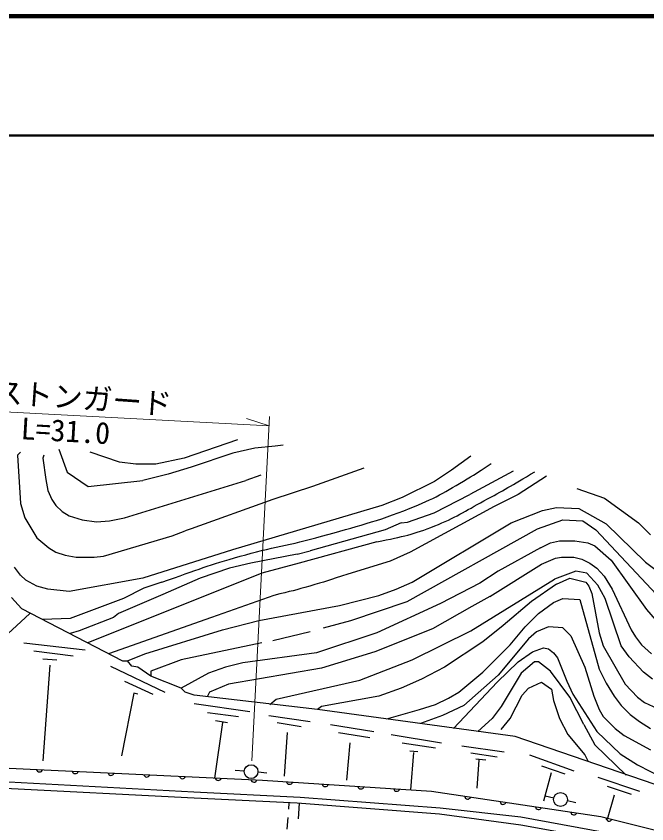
# Model space of a CAD drawing. Units: millimetres, scale not verified. Extents: x 40000 to 680000, y 20000 to 380000.
# Drawn here: x 450966 to 503868, y 312231 to 380000 of the extents above; entities that cross this region are included whole.
import ezdxf
from ezdxf.enums import TextEntityAlignment as Align

# ---------------------------------------------------------------- set-up
doc = ezdxf.new("R2010")
doc.units = ezdxf.units.MM
doc.header["$LTSCALE"] = 1000
for name, color, linetype, lineweight in [('M-BGD', 7, 'Continuous', 25), ('M-STR-HTXT', 7, 'Continuous', 13), ('M-STR-STRC', 7, 'Continuous', 25), ('M-TTL', 2, 'Continuous', 140), ('M-TTL-LINE', 7, 'Continuous', 50)]:
    doc.layers.add(name, color=color, linetype=linetype, lineweight=lineweight)
doc.styles.add('ＭＳ ゴシック', font='')
doc.styles.get('ＭＳ ゴシック').set_extended_font_data('MS Gothic')

msp = doc.modelspace()

# ---------------------------------------------------------------- linework, layer by layer
at = {"layer": 'M-BGD'}
for p, q in [((469545, 344438), (465058, 342914)), ((454559, 343676), (455237, 341729)), ((470985, 343761), (469144, 343330)), ((472678, 343930), (470985, 343761)), ((473355, 344015), (472678, 343930)), ((451342, 343422), (451088, 343168)), ((451088, 343168), (451342, 339104)), ((453289, 343168), (453205, 342914)), ((453205, 342914), (453459, 341136)), ((459639, 342576), (457184, 343422)), ((465058, 342914), (462687, 342406)), ((469144, 343330), (465651, 342152)), ((489103, 343084), (487495, 341898)), ((460994, 342406), (459639, 342576)), ((462687, 342406), (460994, 342406)), ((455237, 341729), (457015, 340544)), ((463703, 341560), (461587, 341052)), ((465651, 342152), (463703, 341560)), ((480129, 342068), (475811, 340544)), ((487495, 341898), (486055, 340967)), ((492659, 341814), (489019, 339866)), ((453459, 341136), (453628, 340205)), ((457015, 340544), (461587, 341052)), ((460063, 337919), (470223, 341052)), ((471493, 341475), (470223, 341052)), ((486055, 340967), (483346, 339612)), ((495453, 341390), (493083, 339866)), ((453628, 340205), (453967, 339443)), ((475811, 340544), (472509, 339443)), ((497993, 340374), (500314, 339547)), ((483346, 339612), (481653, 338935)), ((493083, 339866), (491051, 338850)), ((500314, 339547), (503158, 337496)), ((451342, 339104), (451681, 337919)), ((453967, 339443), (454305, 338935)), ((454305, 338935), (454813, 338427)), ((472509, 339443), (465651, 336988)), ((481653, 338935), (469122, 335210)), ((491051, 338850), (484023, 335040)), ((454813, 338427), (455406, 338088)), ((492490, 337496), (495115, 338512)), ((495115, 338512), (496300, 338766)), ((496300, 338766), (498163, 338681)), ((498163, 338681), (500449, 337411)), ((451681, 337919), (452697, 336226)), ((455406, 338088), (456507, 337750)), ((456507, 337750), (457692, 337580)), ((457692, 337580), (458793, 337665)), ((458793, 337665), (460063, 337919)), ((483261, 337496), (481907, 336903)), ((484193, 332500), (492490, 337496)), ((494691, 336988), (496808, 337750)), ((496808, 337750), (498501, 337665)), ((498501, 337665), (499602, 336903)), ((503158, 337496), (504174, 336480)), ((464042, 336395), (465143, 336818)), ((465651, 336988), (465143, 336818)), ((481907, 336903), (475641, 335125)), ((483769, 330892), (494691, 336988)), ((499602, 336903), (504682, 331484)), ((500449, 337411), (503751, 334194)), ((452697, 336226), (453713, 335379)), ((458285, 334702), (464042, 336395)), ((481229, 335887), (474710, 334109)), ((494945, 335379), (495792, 335802)), ((495792, 335802), (496554, 335972)), ((496554, 335972), (497824, 335972)), ((497824, 335972), (498925, 335802)), ((498925, 335802), (499517, 335548)), ((499517, 335548), (500872, 334363)), ((453713, 335379), (454305, 335040)), ((454305, 335040), (455067, 334786)), ((455067, 334786), (455999, 334617)), ((469122, 335210), (461587, 332839)), ((474541, 334871), (470646, 334109)), ((484023, 335040), (482330, 334278)), ((494945, 335379), (491389, 333432)), ((455999, 334617), (457523, 334617)), ((457523, 334617), (458285, 334702)), ((470646, 334109), (468868, 333686)), ((474710, 334109), (471577, 333262)), ((482330, 334278), (478774, 333178)), ((495030, 334024), (496215, 334532)), ((496215, 334532), (496723, 334617)), ((496723, 334617), (497739, 334617)), ((497739, 334617), (498417, 334448)), ((498417, 334448), (499094, 334109)), ((499094, 334109), (499687, 333686)), ((500872, 334363), (503835, 330214)), ((503751, 334194), (504767, 333432)), ((451342, 333093), (450834, 333770)), ((491389, 333432), (489865, 332416)), ((490712, 331315), (495030, 334024)), ((497909, 333432), (496131, 332754)), ((498840, 333262), (497909, 333432)), ((499687, 333686), (500279, 333008)), ((451765, 332670), (451342, 333093)), ((461587, 332839), (455406, 331738)), ((471577, 333262), (456977, 327413)), ((466413, 332839), (463280, 331484)), ((489103, 328436), (496131, 332754)), ((496300, 332331), (497401, 332839)), ((497401, 332839), (498755, 332500)), ((499771, 332246), (498840, 333262)), ((500279, 333008), (500957, 331908)), ((452697, 332162), (451765, 332670)), ((453628, 331908), (452697, 332162)), ((463195, 332500), (461671, 331992)), ((482838, 331908), (484193, 332500)), ((489865, 332416), (486563, 330722)), ((496300, 332331), (494183, 330892)), ((498755, 332500), (499009, 332162)), ((499009, 332162), (499263, 331569)), ((500364, 331146), (499771, 332246)), ((455406, 331738), (453628, 331908)), ((463280, 331484), (459555, 329876)), ((461671, 331992), (459978, 331146)), ((472593, 331400), (467344, 329537)), ((478097, 330553), (481399, 331400)), ((481399, 331400), (482838, 331908)), ((499263, 331569), (499856, 328267)), ((500957, 331908), (502565, 328521)), ((450580, 331230), (451427, 330299)), ((459978, 331146), (455491, 329452)), ((479028, 329283), (483769, 330892)), ((486563, 330722), (481229, 328267)), ((490712, 331315), (489188, 330468)), ((494183, 330892), (491813, 328860)), ((494776, 329876), (496046, 330807)), ((496046, 330807), (496808, 331146)), ((496808, 331146), (498247, 331061)), ((498247, 331061), (499856, 325219)), ((501719, 327166), (500364, 331146)), ((451427, 330299), (459893, 325896)), ((471323, 329283), (478097, 330553)), ((489188, 330468), (485886, 328606)), ((503835, 330214), (504936, 328944)), ((452104, 329876), (449903, 327844)), ((455491, 329452), (453205, 329368)), ((459131, 329537), (456253, 328436)), ((467344, 329537), (458708, 326489)), ((459555, 329876), (459131, 329537)), ((493675, 328775), (494776, 329876)), ((468275, 328521), (471323, 329283)), ((476742, 328690), (479028, 329283)), ((491813, 328860), (490119, 327505)), ((492405, 327251), (493675, 328775)), ((495623, 328775), (494607, 328352)), ((496808, 328690), (495623, 328775)), ((497485, 328013), (496808, 328690)), ((456253, 328436), (455486, 328188)), ((461756, 326489), (468275, 328521)), ((475641, 328352), (472509, 327590)), ((481229, 328267), (476149, 326574)), ((485886, 328606), (481060, 326658)), ((484193, 325981), (489103, 328436)), ((494607, 328352), (493929, 327759)), ((497485, 328013), (498671, 325388)), ((499856, 328267), (500195, 327166)), ((502565, 328521), (502904, 327928)), ((451596, 327420), (456761, 326828)), ((471577, 327420), (464804, 325981)), ((490119, 327505), (486902, 325388)), ((493929, 327759), (491389, 324711)), ((502904, 327928), (503412, 327251)), ((452443, 326743), (455745, 326320)), ((481060, 326658), (476573, 325304)), ((490119, 324965), (492405, 327251)), ((493083, 325812), (494268, 326658)), ((494268, 326658), (495199, 326997)), ((495199, 326997), (495623, 326912)), ((495623, 326912), (496046, 326574)), ((500195, 327166), (502057, 323949)), ((502396, 326235), (501719, 327166)), ((503412, 327251), (504259, 326489)), ((453205, 326066), (454390, 325981)), ((460317, 325896), (461756, 326489)), ((464804, 325981), (462264, 325050)), ((476149, 326574), (469969, 325727)), ((479790, 324288), (484193, 325981)), ((496046, 326574), (496385, 326150)), ((496385, 326150), (497147, 324203)), ((503581, 324965), (502396, 326235)), ((453797, 325558), (453205, 317514)), ((458877, 325473), (463449, 323272)), ((459893, 325896), (460317, 325896)), ((460655, 325473), (460317, 325896)), ((461163, 325388), (460655, 325473)), ((462264, 324626), (461163, 325388)), ((468529, 325388), (467090, 324880)), ((469969, 325727), (468529, 325388)), ((476573, 325304), (468783, 323949)), ((486902, 325388), (484955, 324372)), ((491305, 324118), (493083, 325812)), ((494437, 325812), (493337, 324880)), ((494776, 325812), (494437, 325812)), ((495792, 325050), (494776, 325812)), ((498671, 325388), (499433, 322933)), ((462264, 325050), (462264, 324626)), ((464804, 323610), (462264, 324626)), ((467090, 324880), (464804, 323610)), ((488087, 323272), (490119, 324965)), ((491389, 324711), (488511, 322171)), ((493337, 324880), (491643, 322086)), ((497401, 322848), (495792, 325050)), ((499856, 325219), (500449, 324034)), ((504343, 324372), (503581, 324965)), ((460063, 324203), (462433, 323102)), ((468783, 323949), (467175, 323272)), ((472763, 322679), (479790, 324288)), ((484955, 324372), (483261, 323610)), ((487664, 320224), (491305, 324118)), ((493929, 323610), (495030, 324118)), ((495030, 324118), (495877, 323526)), ((497147, 324203), (497655, 323102)), ((500449, 324034), (501126, 322933)), ((502057, 323949), (503073, 322848)), ((465143, 323272), (464804, 323610)), ((465905, 323018), (465143, 323272)), ((467175, 323272), (467005, 322933)), ((483261, 323610), (481399, 322933)), ((487241, 322764), (488087, 323272)), ((493421, 323018), (493929, 323610)), ((495877, 323526), (496046, 322594)), ((460825, 323187), (459809, 317938)), ((461163, 323102), (460825, 323187)), ((476234, 321832), (465905, 323018)), ((472255, 322256), (472763, 322679)), ((481399, 322933), (476573, 322086)), ((486140, 322256), (487241, 322764)), ((492405, 321070), (493421, 323018)), ((496046, 322594), (496554, 321070)), ((498586, 320562), (497401, 322848)), ((497655, 323102), (499687, 319970)), ((499433, 322933), (499856, 321832)), ((501126, 322933), (501719, 322171)), ((503073, 322848), (503666, 322425)), ((465905, 322340), (470561, 321663)), ((476573, 322086), (476234, 321832)), ((484785, 321832), (486140, 322256)), ((488511, 322171), (486733, 321324)), ((491643, 322086), (490881, 321070)), ((501719, 322171), (502481, 321409)), ((503666, 322425), (504767, 321917)), ((467005, 321578), (469630, 321240)), ((472170, 321324), (475641, 320816)), ((492829, 319546), (476234, 321832)), ((482062, 321029), (484785, 321832)), ((486733, 321324), (484870, 320647)), ((499856, 321832), (500195, 321240)), ((500195, 321240), (501211, 320224)), ((502481, 321409), (503243, 320816)), ((468275, 320732), (467598, 316075)), ((467683, 320901), (468699, 320732)), ((472847, 320732), (474879, 320393)), ((477335, 320562), (480975, 319970)), ((490881, 321070), (489696, 319970)), ((491643, 320139), (492405, 321070)), ((496554, 321070), (497231, 319716)), ((498586, 320562), (499517, 318869)), ((503243, 320816), (504174, 320224)), ((473694, 319885), (473440, 316244)), ((478012, 319885), (480637, 319462)), ((499687, 319970), (501634, 318107)), ((501211, 320224), (501973, 319631)), ((482415, 319716), (486648, 319038)), ((507899, 314382), (492829, 319546)), ((497231, 319716), (498671, 318022)), ((501973, 319631), (504174, 318446)), ((478943, 319038), (478689, 315906)), ((483346, 319038), (486140, 318615)), ((488341, 318784), (491897, 318276)), ((499517, 318869), (502142, 316329)), ((483993, 318358), (484656, 318311)), ((484294, 318223), (484040, 315090)), ((489103, 318192), (491305, 317853)), ((494014, 318022), (497739, 316668)), ((498671, 318022), (498925, 317514)), ((501634, 318107), (503073, 317176)), ((489527, 317684), (490373, 317599)), ((489781, 317599), (489611, 315228)), ((503073, 317176), (505275, 316075)), ((469347, 316744), (470082, 316675)), ((471254, 316594), (471983, 316525)), ((495030, 317091), (496977, 316414)), ((495838, 316511), (495199, 314128)), ((499771, 316160), (503243, 314974)), ((500533, 315398), (502565, 314720)), ((495338, 314585), (496056, 314416)), ((501126, 314636), (500533, 312604)), ((473835, 313474), (473880, 314007)), ((474706, 313962), (474610, 312646)), ((497206, 314176), (497919, 314009)), ((473694, 311780), (473777, 312777))]:
    msp.add_line(p, q, dxfattribs=at)
for points in [[(437943, 317497), (471629, 315895), (485806, 314967), (499998, 312835), (508292, 310781), (523695, 305778), (537255, 299775), (547032, 294808)], [(437955, 316280), (449277, 315818), (465869, 314911)], [(465891, 314397), (449453, 315230), (437984, 315856)], [(465869, 314911), (474801, 314482), (486544, 313570), (493311, 312806), (504089, 310823), (517127, 307024), (526693, 303373), (540821, 296775), (546430, 293800), (547032, 294808)], [(546221, 293325), (540320, 296286), (534158, 299235), (526330, 302781), (516956, 306502), (503774, 310206), (493294, 312115), (486481, 313032), (474539, 313975), (465891, 314397)]]:
    msp.add_lwpolyline(points, dxfattribs=at)
for centre in [(470669, 316611), (496628, 314272)]:
    msp.add_circle(centre, 579, dxfattribs=at)
for centre, start, end in [((452929, 316841), 189.95781, 344.59704), ((455925, 316698), 189.95781, 344.59704), ((458922, 316556), 189.95781, 344.59704), ((461919, 316413), 189.95781, 344.59704), ((464915, 316271), 189.95781, 344.59704), ((467912, 316128), 189.95781, 344.59704), ((470908, 315986), 189.95781, 344.59704), ((473904, 315803), 188.93478, 343.57402), ((476897, 315607), 188.93478, 343.57402), ((479891, 315411), 188.93478, 343.57402), ((482885, 315215), 188.93478, 343.57402), ((488849, 314567), 184.13402, 338.77326), ((491816, 314121), 184.13402, 338.77326), ((494782, 313675), 184.13402, 338.77326), ((497749, 313229), 184.13402, 338.77326), ((500708, 312717), 178.77261, 333.41184)]:
    msp.add_arc(centre, 256, start, end, dxfattribs=at)
at = {"layer": 'M-STR-HTXT'}
for p, q in [((441080, 347258), (472179, 345617)), ((472220, 346404), (470731, 317514)), ((472179, 345617), (470277, 346236))]:
    msp.add_line(p, q, dxfattribs=at)
at = {"layer": 'M-STR-STRC'}
for p, q in [((474541, 334871), (475641, 335125)), ((468868, 333686), (466413, 332839))]:
    msp.add_line(p, q, dxfattribs=at)
msp.add_lwpolyline([(483261, 337496), (483804, 337549), (486015, 338339), (489019, 339866)], dxfattribs=at)
for points, knots in [([(463195, 332500), (466282, 333616), (467154, 333929), (469743, 334679), (472388, 335445), (473940, 335612), (476589, 336364), (479515, 337195), (481187, 337587), (484014, 338707), (485973, 339484), (487009, 340083), (488806, 341182), (489600, 341668), (489880, 341833), (490807, 342473)], [0, 0, 0, 0, 1, 1, 1, 2, 2, 2, 3, 3, 3, 4, 4, 4, 5, 5, 5, 5]), ([(481229, 335887), (483496, 336360), (484262, 336504), (486094, 337233), (487767, 337898), (488617, 338471), (490202, 339326), (491892, 340238), (492439, 340567), (494467, 341775)], [0, 0, 0, 0, 1, 1, 1, 2, 2, 2, 3, 3, 3, 3]), ([(478774, 333178), (477253, 332673), (476843, 332535), (475589, 332178), (474426, 331846), (474037, 331750), (472593, 331400)], [0, 0, 0, 0, 1, 1, 1, 2, 2, 2, 2])]:
    msp.add_open_spline(points, degree=3, knots=knots, dxfattribs=at)
at = {"layer": 'M-TTL'}
msp.add_line((680000, 380000), (40000, 380000), dxfattribs=at)
at = {"layer": 'M-TTL-LINE'}
msp.add_line((40000, 370000), (680000, 370000), dxfattribs=at)

# ---------------------------------------------------------------- texts
at = {"layer": 'M-STR-HTXT', "style": 'ＭＳ ゴシック'}
for s, rotation, p in [('ストンガード', 355.942, (448958, 347042)), ('L=31.0', 356.719, (451291, 343961))]:
    msp.add_text(s, height=1833, rotation=rotation, dxfattribs=at).set_placement(p, align=Align.BOTTOM_LEFT)

doc.saveas('drawing.dxf')
